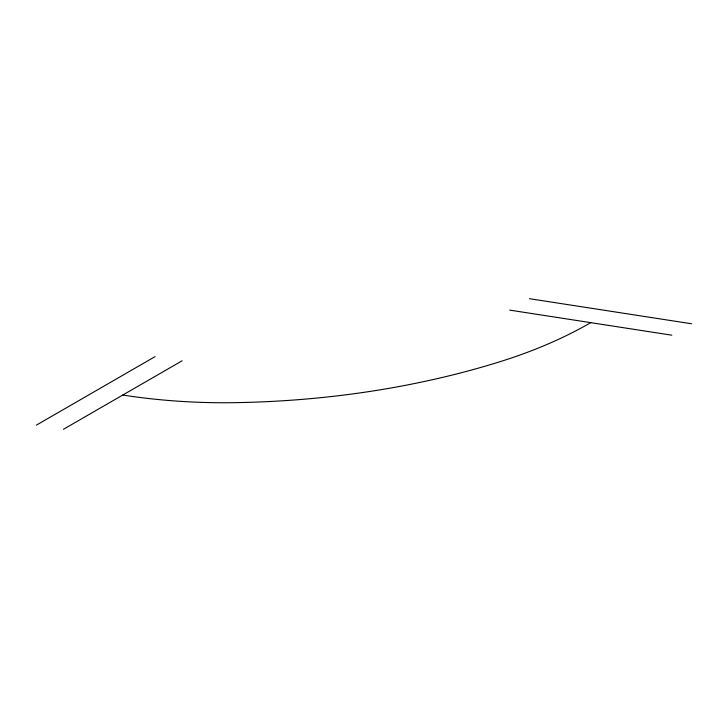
<?xml version="1.0" encoding="UTF-8"?>
<svg xmlns="http://www.w3.org/2000/svg" width="728" height="728" viewBox="0 0 728 728"><rect width="100%" height="100%" fill="white"/><g stroke="black" fill="none" stroke-linecap="round" stroke-linejoin="round"><path stroke-width="1.09" d="M36.4 425.134L155.082 356.611M63.418 429.311L182.1 360.788M529.484 298.689L691.6 323.769M509.7 310.11L671.817 335.189M122.759 395.049A391.5 226.026 0 0 0 234.68 402.666A591.445 341.468 0 0 0 500.436 361.561A391.5 226.026 0 0 0 590.763 322.65"/></g></svg>
